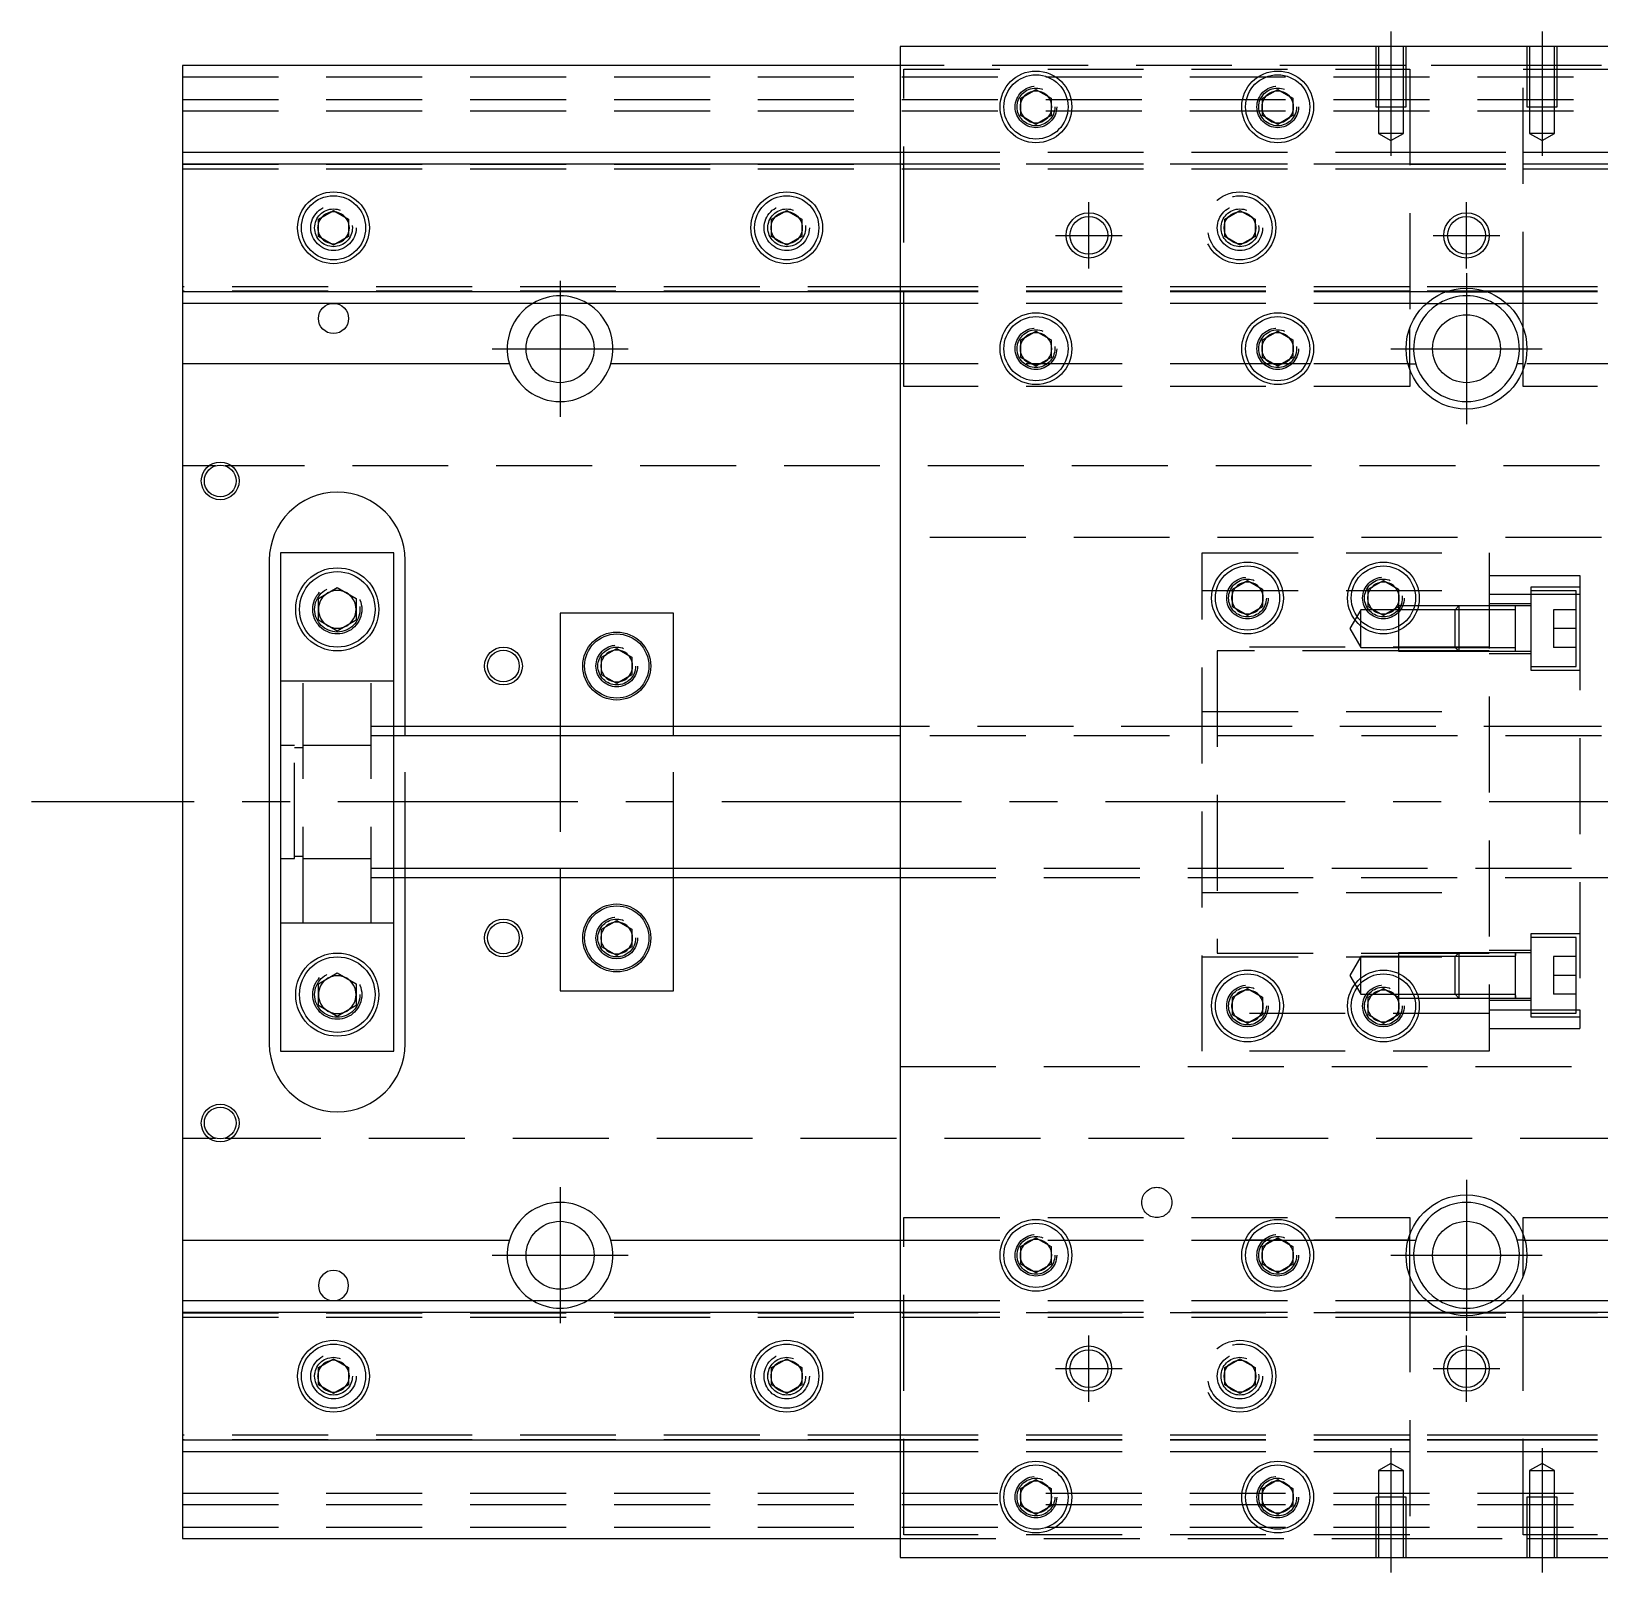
# Model space of a CAD drawing. Extents: x -20 to 572, y -269 to 102.
# Drawn here: x -20 to 187.6, y -102 to 102 of the extents above; entities that cross this region are included whole.
import ezdxf

# ---------------------------------------------------------------- set-up
doc = ezdxf.new("R2010")
doc.units = 0
doc.linetypes.add('CENTER', pattern=[50.8, 31.75, -6.35, 6.35, -6.35])
doc.linetypes.add('DASHED', pattern=[19.05, 12.7, -6.35])
doc.layers.get('0').update_dxf_attribs({"linetype": 'CONTINUOUS'})
doc.layers.add('CENTER', color=1, linetype='CENTER')

msp = doc.modelspace()

# ---------------------------------------------------------------- linework, layer by layer
at = {"color": 7, "linetype": 'CONTINUOUS'}
for p, q in [((245, 100), (95, 100)), ((95, 100), (95, -100)), ((0, 97.5), (0, 86)), ((95, 97.5), (0, 97.5)), ((111, 93.1547), (113, 94.309402)), ((113, 94.309402), (115, 93.1547)), ((143, 93.1547), (145, 94.309402)), ((145, 94.309402), (147, 93.1547)), ((111, 90.8453), (111, 93.1547)), ((115, 93.1547), (115, 90.8453)), ((143, 90.8453), (143, 93.1547)), ((147, 93.1547), (147, 90.8453)), ((113, 89.690598), (111, 90.8453)), ((115, 90.8453), (113, 89.690598)), ((145, 89.690598), (143, 90.8453)), ((147, 90.8453), (145, 89.690598)), ((0, 86), (0, 84.460392)), ((0, 86), (95, 86)), ((0, 84.460392), (0, 67.539608)), ((0, 84.460392), (95, 84.460392)), ((18, 77.1547), (20, 78.309402)), ((18, 74.8453), (18, 77.1547)), ((20, 78.309402), (22, 77.1547)), ((22, 77.1547), (22, 74.8453)), ((78, 77.1547), (80, 78.309402)), ((78, 74.8453), (78, 77.1547)), ((80, 78.309402), (82, 77.1547)), ((82, 77.1547), (82, 74.8453)), ((20, 73.690598), (18, 74.8453)), ((22, 74.8453), (20, 73.690598)), ((80, 73.690598), (78, 74.8453)), ((82, 74.8453), (80, 73.690598)), ((95, 67.539608), (0, 67.539608)), ((0, 67.539608), (0, 66)), ((167.325246, 67.539608), (172.674754, 67.539608)), ((95, 66), (0, 66)), ((0, 66), (0, 58)), ((164.708497, 66), (175.291503, 66)), ((111, 61.1547), (113, 62.309402)), ((113, 62.309402), (115, 61.1547)), ((143, 61.1547), (145, 62.309402)), ((145, 62.309402), (147, 61.1547)), ((162.5, 57.216118), (162.5, 62.783882)), ((177.5, 57.216118), (177.5, 62.783882)), ((111, 58.8453), (111, 61.1547)), ((115, 61.1547), (115, 58.8453)), ((143, 58.8453), (143, 61.1547)), ((147, 61.1547), (147, 58.8453)), ((113, 57.690598), (111, 58.8453)), ((115, 58.8453), (113, 57.690598)), ((145, 57.690598), (143, 58.8453)), ((147, 58.8453), (145, 57.690598)), ((43.291796, 58), (0, 58)), ((0, 58), (0, -58)), ((95, 58), (56.708204, 58)), ((162.5, 58), (163.291796, 58)), ((177.5, 58), (176.708204, 58)), ((11.5, 32), (11.5, -32)), ((28, 33), (13, 33)), ((13, 33), (13, -33)), ((28, -33), (28, 33)), ((29.5, 10), (29.5, 32)), ((139, 28.1547), (141, 29.309402)), ((141, 29.309402), (143, 28.1547)), ((157, 28.1547), (159, 29.309402)), ((159, 29.309402), (161, 28.1547)), ((18, 26.943376), (20.5, 28.386752)), ((20.5, 28.386752), (23, 26.943376)), ((139, 25.8453), (139, 28.1547)), ((143, 28.1547), (143, 25.8453)), ((157, 25.8453), (157, 28.1547)), ((161, 28.1547), (161, 25.8453)), ((18, 24.056624), (18, 26.943376)), ((23, 26.943376), (23, 24.056624)), ((50, 25), (50, 10)), ((65, 25), (50, 25)), ((65, 10), (65, 25)), ((141, 24.690598), (139, 25.8453)), ((143, 25.8453), (141, 24.690598)), ((159, 24.690598), (157, 25.8453)), ((161, 25.8453), (159, 24.690598)), ((20.5, 22.613248), (18, 24.056624)), ((23, 24.056624), (20.5, 22.613248)), ((55.5, 19.1547), (57.5, 20.309402)), ((55.5, 16.8453), (55.5, 19.1547)), ((57.5, 20.309402), (59.5, 19.1547)), ((59.5, 19.1547), (59.5, 16.8453)), ((57.5, 15.690598), (55.5, 16.8453)), ((59.5, 16.8453), (57.5, 15.690598)), ((95, 10), (28, 10)), ((28, -10), (95, -10)), ((29.5, -32), (29.5, -10)), ((50, -10), (50, -25)), ((65, -25), (65, -10)), ((55.5, -16.8453), (57.5, -15.690598)), ((57.5, -15.690598), (59.5, -16.8453)), ((55.5, -19.1547), (55.5, -16.8453)), ((59.5, -16.8453), (59.5, -19.1547)), ((57.5, -20.309402), (55.5, -19.1547)), ((59.5, -19.1547), (57.5, -20.309402)), ((18, -24.056624), (20.5, -22.613248)), ((20.5, -22.613248), (23, -24.056624)), ((18, -26.943376), (18, -24.056624)), ((23, -24.056624), (23, -26.943376)), ((139, -25.8453), (141, -24.690598)), ((141, -24.690598), (143, -25.8453)), ((157, -25.8453), (159, -24.690598)), ((159, -24.690598), (161, -25.8453)), ((20.5, -28.386752), (18, -26.943376)), ((23, -26.943376), (20.5, -28.386752)), ((50, -25), (65, -25)), ((139, -28.1547), (139, -25.8453)), ((143, -25.8453), (143, -28.1547)), ((157, -28.1547), (157, -25.8453)), ((161, -25.8453), (161, -28.1547)), ((176.5, -25.949678), (176.5, -25.94865)), ((141, -29.309402), (139, -28.1547)), ((143, -28.1547), (141, -29.309402)), ((159, -29.309402), (157, -28.1547)), ((161, -28.1547), (159, -29.309402)), ((13, -33), (28, -33)), ((0, -58), (0, -66)), ((0, -58), (43.291796, -58)), ((56.708204, -58), (95, -58)), ((111, -58.8453), (113, -57.690598)), ((113, -57.690598), (115, -58.8453)), ((143, -58.8453), (145, -57.690598)), ((145, -57.690598), (147, -58.8453)), ((162.5, -62.783882), (162.5, -57.216118)), ((162.5, -58), (163.291796, -58)), ((177.5, -58), (176.708204, -58)), ((177.5, -62.783882), (177.5, -57.216118)), ((111, -61.1547), (111, -58.8453)), ((115, -58.8453), (115, -61.1547)), ((143, -61.1547), (143, -58.8453)), ((147, -58.8453), (147, -61.1547)), ((113, -62.309402), (111, -61.1547)), ((115, -61.1547), (113, -62.309402)), ((145, -62.309402), (143, -61.1547)), ((147, -61.1547), (145, -62.309402)), ((0, -66), (0, -67.539608)), ((0, -66), (95, -66)), ((164.708497, -66), (175.291503, -66)), ((0, -67.539608), (95, -67.539608)), ((0, -67.539608), (0, -84.460392)), ((167.325246, -67.539608), (172.674754, -67.539608)), ((18, -74.8453), (20, -73.690598)), ((20, -73.690598), (22, -74.8453)), ((78, -74.8453), (80, -73.690598)), ((80, -73.690598), (82, -74.8453)), ((18, -77.1547), (18, -74.8453)), ((22, -74.8453), (22, -77.1547)), ((78, -77.1547), (78, -74.8453)), ((82, -74.8453), (82, -77.1547)), ((20, -78.309402), (18, -77.1547)), ((22, -77.1547), (20, -78.309402)), ((80, -78.309402), (78, -77.1547)), ((82, -77.1547), (80, -78.309402)), ((95, -84.460392), (0, -84.460392)), ((0, -84.460392), (0, -86)), ((95, -86), (0, -86)), ((0, -86), (0, -97.5)), ((111, -90.8453), (113, -89.690598)), ((111, -93.1547), (111, -90.8453)), ((113, -89.690598), (115, -90.8453)), ((115, -90.8453), (115, -93.1547)), ((143, -90.8453), (145, -89.690598)), ((143, -93.1547), (143, -90.8453)), ((145, -89.690598), (147, -90.8453)), ((147, -90.8453), (147, -93.1547)), ((113, -94.309402), (111, -93.1547)), ((115, -93.1547), (113, -94.309402)), ((145, -94.309402), (143, -93.1547)), ((147, -93.1547), (145, -94.309402)), ((0, -97.5), (95, -97.5)), ((95, -100), (245, -100))]:
    msp.add_line(p, q, dxfattribs=at)
at = {"color": 3, "linetype": 'DASHED'}
for p, q in [((158.000006, 100), (158.000006, 92)), ((158.35, 100), (158.35, 92)), ((161.65, 92), (161.65, 100)), ((161.999994, 92), (161.999994, 100)), ((178.000006, 100), (178.000006, 92)), ((178.35, 100), (178.35, 92)), ((181.65, 92), (181.65, 100)), ((181.999994, 92), (181.999994, 100)), ((0, 96), (340, 96)), ((158.000006, 97.5), (95, 97.5)), ((95.5, 55), (95.5, 97)), ((95.5, 97), (162.5, 97)), ((161.999994, 97.5), (158.000006, 97.5)), ((178.000006, 97.5), (161.999994, 97.5)), ((162.5, 97), (162.5, 62.783882)), ((177.5, 97), (244.5, 97)), ((177.5, 62.783882), (177.5, 97)), ((181.999994, 97.5), (178.000006, 97.5)), ((245, 97.5), (181.999994, 97.5)), ((0, 93), (340, 93)), ((0, 91.5), (340, 91.5)), ((158.000006, 92), (161.999994, 92)), ((158.35, 92), (158.35, 88.5)), ((161.65, 88.5), (161.65, 92)), ((178.000006, 92), (181.999994, 92)), ((178.35, 92), (178.35, 88.5)), ((181.65, 88.5), (181.65, 92)), ((161.65, 88.5), (158.35, 88.5)), ((158.35, 88.5), (160, 87.547372)), ((160, 87.547372), (161.65, 88.5)), ((181.65, 88.5), (178.35, 88.5)), ((178.35, 88.5), (180, 87.547372)), ((180, 87.547372), (181.65, 88.5)), ((95, 86), (95.5, 86)), ((95.5, 86), (162.5, 86)), ((162.5, 86), (177.5, 86)), ((177.5, 86), (244.5, 86)), ((0, 84.403994), (95.5, 84.403994)), ((0, 83.8), (95.5, 83.8)), ((95, 84.460392), (95.5, 84.460392)), ((95.5, 84.460392), (162.5, 84.460392)), ((162.5, 84.403994), (95.5, 84.403994)), ((95.5, 83.8), (162.5, 83.8)), ((162.5, 84.460392), (177.5, 84.460392)), ((162.5, 84.403994), (177.5, 84.403994)), ((162.5, 83.8), (177.5, 83.8)), ((177.5, 84.460392), (244.5, 84.460392)), ((244.5, 84.403994), (177.5, 84.403994)), ((177.5, 83.8), (244.5, 83.8)), ((138, 77.1547), (140, 78.309402)), ((138, 74.8453), (138, 77.1547)), ((140, 78.309402), (142, 77.1547)), ((142, 77.1547), (142, 74.8453)), ((22.483582, 76.286038), (22.5, 76)), ((82.483582, 76.286038), (82.5, 76)), ((140, 73.690598), (138, 74.8453)), ((142, 74.8453), (140, 73.690598)), ((142.483582, 76.286038), (142.5, 76)), ((95.5, 68.2), (0, 68.2)), ((95.5, 67.596006), (0, 67.596006)), ((95.5, 67.539608), (95, 67.539608)), ((162.5, 68.2), (95.5, 68.2)), ((162.5, 67.596006), (95.5, 67.596006)), ((162.5, 67.539608), (95.5, 67.539608)), ((177.5, 68.2), (162.5, 68.2)), ((177.5, 67.596006), (162.5, 67.596006)), ((167.325246, 67.539608), (162.5, 67.539608)), ((177.5, 67.539608), (172.674754, 67.539608)), ((244.5, 68.2), (177.5, 68.2)), ((244.5, 67.596006), (177.5, 67.596006)), ((244.5, 67.539608), (177.5, 67.539608)), ((95.5, 66), (95, 66)), ((162.5, 66), (95.5, 66)), ((164.708497, 66), (162.5, 66)), ((177.5, 66), (175.291503, 66)), ((244.5, 66), (177.5, 66)), ((115.483582, 60.286038), (115.5, 60)), ((147.483582, 60.286038), (147.5, 60)), ((95.5, 58), (95, 58)), ((162.5, 58), (95.5, 58)), ((141.25, 58), (140.691578, 58)), ((143.112542, 58), (141.25, 58)), ((143.5, 58), (143.112542, 58)), ((144.359688, 58), (143.5, 58)), ((144.464102, 58), (144.359688, 58)), ((145.535898, 58), (144.464102, 58)), ((145.640312, 58), (145.535898, 58)), ((146.5, 58), (145.640312, 58)), ((146.887458, 58), (146.5, 58)), ((148.75, 58), (146.887458, 58)), ((149.308422, 58), (148.75, 58)), ((162.5, 58), (149.308422, 58)), ((162.5, 57.216118), (162.5, 55)), ((190.691578, 58), (177.5, 58)), ((177.5, 55), (177.5, 57.216118)), ((162.5, 55), (95.5, 55)), ((244.5, 55), (177.5, 55)), ((4.359688, 44.5), (0, 44.5)), ((340, 44.5), (5.640312, 44.5)), ((245, 35), (95, 35)), ((135, 33), (173, 33)), ((135, -33), (135, 33)), ((173, 33), (173, -33)), ((173, 30), (185, 30)), ((185, 30), (185, 27.495454)), ((135, 28), (173, 28)), ((138.5, 27), (138.518502, 27.303588)), ((161.483582, 27.286038), (161.5, 27)), ((173, 27.495454), (185, 27.495454)), ((178.5, 28.449674), (178.5, 17.449674)), ((185, 28.449674), (178.5, 28.449674)), ((184.5, 27.949674), (178.5, 27.949674)), ((184.5, 17.949674), (184.5, 27.949674)), ((185, 27.495454), (185, -27.495454)), ((23.477798, 25.864306), (23.5, 25.5)), ((156, 25.449674), (154.556624, 22.949674)), ((156, 20.449674), (156, 25.449674)), ((157.583494, 25.449674), (156, 25.449674)), ((157.59475, 25.439464), (157.583494, 25.449674)), ((160.416436, 25.449674), (157.583494, 25.449674)), ((160.416506, 25.449674), (160.32061, 25.367214)), ((161, 25.449674), (160.416436, 25.449674)), ((161.268656, 25.949668), (161, 25.949668)), ((161, 25.8453), (161, 25.5)), ((161, 25.5), (161, 25.112542)), ((168.49998, 25.449674), (161, 25.449674)), ((161, 25.112542), (161, 23.25)), ((161.541516, 25.949668), (161.268656, 25.949668)), ((163.118168, 25.949668), (161.541516, 25.949668)), ((163.632418, 25.949668), (163.118168, 25.949668)), ((168.99998, 25.949668), (163.632418, 25.949668)), ((169, 25.949674), (168.5, 25.449674)), ((168.5, 20.449674), (168.5, 25.449674)), ((173, 25.449674), (168.5, 25.449674)), ((173, 25.949668), (168.999994, 25.949668)), ((169, 25.949674), (169, 19.949674)), ((173, 25.949674), (169, 25.949674)), ((178.5, 26.249674), (173, 26.249674)), ((176.505, 25.949674), (173.00002, 25.949674)), ((176.5, 25.449674), (173.00002, 25.449674)), ((178.5, 25.949674), (176.495, 25.949674)), ((176.5, 19.949674), (176.5, 25.949674)), ((181.5, 25.449674), (181.5, 22.949674)), ((184.5, 25.449674), (181.5, 25.449674)), ((154.556624, 22.949674), (156, 20.449674)), ((161, 23.25), (161, 22.691578)), ((181.5, 22.949674), (181.5, 20.449674)), ((184.5, 22.949674), (181.5, 22.949674)), ((161, 22.691578), (161, 19.949678)), ((173, 20.5), (135, 20.5)), ((137, 20), (137, -20)), ((161, 20), (137, 20)), ((156, 20.449674), (161, 20.449674)), ((161, 20.449674), (168.49998, 20.449674)), ((168.949674, 20), (161, 20)), ((161, 19.949678), (168.99998, 19.949678)), ((168.5, 20.449674), (173, 20.449674)), ((168.5, 20.449674), (169, 19.949674)), ((173, 20), (168.949674, 20)), ((168.999994, 19.949678), (173, 19.949678)), ((169, 19.949674), (173, 19.949674)), ((173, 19.649674), (178.5, 19.649674)), ((173.00002, 20.449674), (176.5, 20.449674)), ((173.00002, 19.949674), (176.505, 19.949674)), ((176.495, 19.949674), (178.5, 19.949674)), ((184.5, 20.449674), (181.5, 20.449674)), ((55, 18), (55.012884, 18.253488)), ((178.5, 17.949674), (184.5, 17.949674)), ((178.5, 17.449674), (185, 17.449674)), ((16, 16), (13, 16)), ((16, -16), (16, 16)), ((25, 16), (16, 16)), ((25, -16), (25, 16)), ((28, 16), (25, 16)), ((135, 12), (173, 12)), ((28, 10), (25, 10)), ((28, 8.75), (25, 8.75)), ((29.5, 8.75), (29.5, 10)), ((29.5, -8.75), (29.5, 8.75)), ((50, 10), (50, 8.75)), ((50, 8.75), (50, -8.75)), ((65, 8.75), (65, 10)), ((65, -8.75), (65, 8.75)), ((137, 10), (95, 10)), ((245, 8.75), (95, 8.75)), ((185, 10), (137, 10)), ((245, 10), (185, 10)), ((14.85, 7.5), (13, 7.5)), ((14.85, -7.5), (14.85, 7.5)), ((16, 7.15), (14.85, 7.15)), ((25, 7.5), (16, 7.5)), ((13, -7.5), (14.85, -7.5)), ((14.85, -7.15), (16, -7.15)), ((16, -7.5), (25, -7.5)), ((25, -8.75), (28, -8.75)), ((25, -10), (28, -10)), ((29.5, -10), (29.5, -8.75)), ((50, -8.75), (50, -10)), ((65, -10), (65, -8.75)), ((95, -8.75), (245, -8.75)), ((95, -10), (137, -10)), ((137, -10), (185, -10)), ((185, -10), (245, -10)), ((135, -12), (173, -12)), ((13, -16), (16, -16)), ((16, -16), (25, -16)), ((25, -16), (28, -16)), ((55, -18), (55.012884, -17.746512)), ((178.5, -17.449674), (178.5, -28.449674)), ((185, -17.449674), (178.5, -17.449674)), ((184.5, -17.949674), (178.5, -17.949674)), ((184.5, -27.949674), (184.5, -17.949674)), ((135, -20.5), (173, -20.5)), ((137, -20), (161, -20)), ((156, -20.449674), (154.556624, -22.949674)), ((156, -25.449674), (156, -20.449674)), ((161, -20.449674), (156, -20.449674)), ((161, -19.949678), (161, -22.691578)), ((168.99998, -19.949678), (161, -19.949678)), ((161, -20), (168.949674, -20)), ((168.49998, -20.449674), (161, -20.449674)), ((169, -19.949674), (168.5, -20.449674)), ((168.5, -25.449674), (168.5, -20.449674)), ((173, -20.449674), (168.5, -20.449674)), ((168.949674, -20), (173, -20)), ((173, -19.949678), (168.999994, -19.949678)), ((169, -19.949674), (169, -25.949674)), ((173, -19.949674), (169, -19.949674)), ((178.5, -19.649674), (173, -19.649674)), ((176.505, -19.949674), (173.00002, -19.949674)), ((176.5, -20.449674), (173.00002, -20.449674)), ((178.5, -19.949674), (176.495, -19.949674)), ((176.5, -20.29947), (176.5, -19.949674)), ((176.5, -19.949674), (176.5, -20.29947)), ((176.5, -25.599876), (176.5, -20.29947)), ((181.5, -20.449674), (181.5, -22.949674)), ((184.5, -20.449674), (181.5, -20.449674)), ((161, -22.691578), (161, -23.25)), ((154.556624, -22.949674), (156, -25.449674)), ((161, -23.25), (161, -25.112542)), ((184.5, -22.949674), (181.5, -22.949674)), ((181.5, -22.949674), (181.5, -25.449674)), ((17.5, -25.5), (17.520026, -25.153944)), ((138.5, -27), (138.518502, -26.696412)), ((156, -25.449674), (157.583654, -25.449674)), ((156.5, -27), (156.518502, -26.696412)), ((157.583654, -25.449674), (160.416258, -25.449674)), ((160.416258, -25.449674), (161, -25.449674)), ((161, -25.112542), (161, -25.5)), ((161, -25.449674), (168.49998, -25.449674)), ((161, -25.5), (161, -25.8453)), ((161, -25.949668), (161.268656, -25.949668)), ((161.268656, -25.949668), (161.541516, -25.949668)), ((161.541516, -25.949668), (163.118168, -25.949668)), ((163.118168, -25.949668), (163.632418, -25.949668)), ((163.632418, -25.949668), (168.99998, -25.949668)), ((168.5, -25.449674), (173, -25.449674)), ((168.5, -25.449674), (169, -25.949674)), ((168.999994, -25.949668), (173, -25.949668)), ((169, -25.949674), (173, -25.949674)), ((173, -26.249674), (178.5, -26.249674)), ((173.00002, -25.449674), (176.5, -25.449674)), ((173.00002, -25.949674), (176.505, -25.949674)), ((176.495, -25.949674), (178.5, -25.949674)), ((176.5, -25.949674), (176.5, -25.599876)), ((176.5, -25.599876), (176.5, -25.949674)), ((184.5, -25.449674), (181.5, -25.449674)), ((173, -28), (135, -28)), ((173, -27.495454), (185, -27.495454)), ((178.5, -27.949674), (184.5, -27.949674)), ((178.5, -28.449674), (185, -28.449674)), ((185, -27.495454), (185, -30)), ((173, -30), (185, -30)), ((173, -33), (135, -33)), ((95, -35), (245, -35)), ((0, -44.5), (4.359688, -44.5)), ((5.640312, -44.5), (340, -44.5)), ((95.5, -97), (95.5, -55)), ((95.5, -55), (162.5, -55)), ((162.5, -55), (162.5, -57.216118)), ((177.5, -55), (244.5, -55)), ((177.5, -57.216118), (177.5, -55)), ((95, -58), (95.5, -58)), ((95.5, -58), (162.5, -58)), ((162.5, -58), (140.691578, -58)), ((140.691578, -58), (141.25, -58)), ((141.25, -58), (143.112542, -58)), ((143.112542, -58), (143.5, -58)), ((143.5, -58), (144.359688, -58)), ((144.359688, -58), (144.464102, -58)), ((144.464102, -58), (145.535898, -58)), ((145.535898, -58), (145.640312, -58)), ((145.640312, -58), (146.5, -58)), ((146.5, -58), (146.887458, -58)), ((146.887458, -58), (148.75, -58)), ((148.75, -58), (149.308422, -58)), ((149.308422, -58), (162.5, -58)), ((177.5, -58), (191.25, -58)), ((110.5, -60), (110.512884, -59.746512)), ((162.5, -62.783882), (162.5, -97)), ((177.5, -97), (177.5, -62.783882)), ((95, -66), (95.5, -66)), ((95.5, -66), (162.5, -66)), ((162.5, -66), (164.708497, -66)), ((175.291503, -66), (177.5, -66)), ((177.5, -66), (244.5, -66)), ((0, -67.596006), (95.5, -67.596006)), ((0, -68.2), (95.5, -68.2)), ((95, -67.539608), (95.5, -67.539608)), ((95.5, -67.539608), (162.5, -67.539608)), ((162.5, -67.596006), (95.5, -67.596006)), ((95.5, -68.2), (162.5, -68.2)), ((162.5, -67.539608), (167.325246, -67.539608)), ((162.5, -67.596006), (177.5, -67.596006)), ((162.5, -68.2), (177.5, -68.2)), ((172.674754, -67.539608), (177.5, -67.539608)), ((177.5, -67.539608), (244.5, -67.539608)), ((244.5, -67.596006), (177.5, -67.596006)), ((177.5, -68.2), (244.5, -68.2)), ((138, -74.8453), (140, -73.690598)), ((140, -73.690598), (142, -74.8453)), ((17.5, -76), (17.534018, -75.588984)), ((77.5, -76), (77.534018, -75.588984)), ((138, -77.1547), (138, -74.8453)), ((142, -74.8453), (142, -77.1547)), ((142.483582, -75.713962), (142.5, -76)), ((140, -78.309402), (138, -77.1547)), ((142, -77.1547), (140, -78.309402)), ((95.5, -83.8), (0, -83.8)), ((95.5, -84.403994), (0, -84.403994)), ((95.5, -84.460392), (95, -84.460392)), ((162.5, -83.8), (95.5, -83.8)), ((162.5, -84.403994), (95.5, -84.403994)), ((162.5, -84.460392), (95.5, -84.460392)), ((177.5, -83.8), (162.5, -83.8)), ((177.5, -84.403994), (162.5, -84.403994)), ((177.5, -84.460392), (162.5, -84.460392)), ((244.5, -83.8), (177.5, -83.8)), ((244.5, -84.403994), (177.5, -84.403994)), ((244.5, -84.460392), (177.5, -84.460392)), ((95.5, -86), (95, -86)), ((162.5, -86), (95.5, -86)), ((177.5, -86), (162.5, -86)), ((244.5, -86), (177.5, -86)), ((160, -87.547372), (158.35, -88.5)), ((158.35, -88.5), (161.65, -88.5)), ((158.35, -88.5), (158.35, -92)), ((161.65, -88.5), (160, -87.547372)), ((161.65, -92), (161.65, -88.5)), ((180, -87.547372), (178.35, -88.5)), ((178.35, -88.5), (181.65, -88.5)), ((178.35, -88.5), (178.35, -92)), ((181.65, -88.5), (180, -87.547372)), ((181.65, -92), (181.65, -88.5)), ((0, -91.5), (340, -91.5)), ((0, -93), (340, -93)), ((161.999994, -92), (158.000006, -92)), ((158.000006, -92), (158.000006, -100)), ((158.35, -92), (158.35, -100)), ((161.65, -100), (161.65, -92)), ((161.999994, -100), (161.999994, -92)), ((181.999994, -92), (178.000006, -92)), ((178.000006, -92), (178.000006, -100)), ((178.35, -92), (178.35, -100)), ((181.65, -100), (181.65, -92)), ((181.999994, -100), (181.999994, -92)), ((0, -96), (340, -96)), ((95, -97.5), (158.000006, -97.5)), ((162.5, -97), (95.5, -97)), ((158.000006, -97.5), (161.999994, -97.5)), ((161.999994, -97.5), (178.000006, -97.5)), ((244.5, -97), (177.5, -97)), ((178.000006, -97.5), (181.999994, -97.5)), ((181.999994, -97.5), (245, -97.5))]:
    msp.add_line(p, q, dxfattribs=at)
at = {"color": 3, "linetype": 'CONTINUOUS'}
for p, q in [((95, 8.75), (28, 8.75)), ((28, -8.75), (95, -8.75))]:
    msp.add_line(p, q, dxfattribs=at)
at = {"color": 7, "linetype": 'CONTINUOUS'}
for centre, radius in [((113, 92), 4.75), ((113, 92), 4.25), ((145, 92), 4.75), ((145, 92), 4.25), ((20, 76), 4.75), ((20, 76), 4.25), ((80, 76), 4.75), ((80, 76), 4.25), ((120, 75), 2.5), ((140, 76), 2.1), ((170, 75), 3), ((170, 75), 2.5), ((170, 60), 8), ((20, 64), 2), ((50, 60), 4.5), ((113, 60), 4.75), ((145, 60), 4.75), ((170, 60), 4.5), ((113, 60), 4.25), ((145, 60), 4.25), ((5, 42.5), 2.1), ((141, 27), 4.75), ((141, 27), 4.25), ((159, 27), 4.75), ((159, 27), 4.25), ((20.5, 25.5), 5.5), ((20.5, 25.5), 5), ((57.5, 18), 4.5), ((57.5, 18), 4.25), ((42.5, 18), 2.1), ((57.5, -18), 4.5), ((57.5, -18), 4.25), ((42.5, -18), 2.1), ((20.5, -25.5), 5.5), ((20.5, -25.5), 5), ((141, -27), 4.75), ((141, -27), 4.25), ((159, -27), 4.75), ((159, -27), 4.25), ((5, -42.5), 2.1), ((170, -60), 8), ((50, -60), 4.5), ((113, -60), 4.75), ((113, -60), 4.25), ((145, -60), 4.75), ((145, -60), 4.25), ((170, -60), 4.5), ((20, -76), 4.75), ((20, -76), 4.25), ((80, -76), 4.75), ((80, -76), 4.25), ((120, -75), 2.5), ((170, -75), 3), ((170, -75), 2.5), ((140, -76), 2.1), ((113, -92), 4.75), ((113, -92), 4.25), ((145, -92), 4.75), ((145, -92), 4.25)]:
    msp.add_circle(centre, radius, dxfattribs=at)
at = {"color": 3, "linetype": 'DASHED'}
for centre, radius in [((113, 92), 2.75), ((113, 92), 2.5), ((145, 92), 2.75), ((145, 92), 2.5), ((20, 76), 3), ((80, 76), 3), ((140, 76), 4.75), ((140, 76), 4.25), ((140, 76), 3), ((20, 76), 2.5), ((80, 76), 2.5), ((140, 76), 2.5), ((113, 60), 2.75), ((113, 60), 2.5), ((145, 60), 2.75), ((145, 60), 2.5), ((141, 27), 2.75), ((141, 27), 2.5), ((159, 27), 2.75), ((159, 27), 2.5), ((20.5, 25.5), 3.25), ((20.5, 25.5), 3), ((57.5, 18), 2.75), ((57.5, 18), 2.5), ((57.5, -18), 2.75), ((57.5, -18), 2.5), ((20.5, -25.5), 3.25), ((20.5, -25.5), 3), ((141, -27), 2.75), ((141, -27), 2.5), ((159, -27), 2.75), ((159, -27), 2.5), ((129, -53), 2), ((113, -60), 2.75), ((113, -60), 2.5), ((145, -60), 2.75), ((145, -60), 2.5), ((140, -76), 4.75), ((140, -76), 4.25), ((20, -76), 3), ((20, -76), 2.5), ((80, -76), 3), ((80, -76), 2.5), ((140, -76), 3), ((140, -76), 2.5), ((113, -92), 2.75), ((145, -92), 2.75), ((113, -92), 2.5), ((145, -92), 2.5)]:
    msp.add_circle(centre, radius, dxfattribs=at)
at = {"color": 3, "linetype": 'CONTINUOUS'}
for centre, radius in [((120, 75), 3), ((5, 42.5), 2.5), ((42.5, 18), 2.5), ((42.5, -18), 2.5), ((5, -42.5), 2.5), ((120, -75), 3)]:
    msp.add_circle(centre, radius, dxfattribs=at)
at = {"color": 7, "linetype": 'CONTINUOUS'}
for centre, radius, start, end in [((113, 92), 2.1, 102.24721, 137.75279), ((113, 92), 2.1, 77.75279, 102.24721), ((113, 92), 2.1, 42.24721, 77.75279), ((145, 92), 2.1, 102.24721, 137.75279), ((145, 92), 2.1, 77.75279, 102.24721), ((145, 92), 2.1, 42.24721, 77.75279), ((113, 92), 2.1, 162.24721, 180), ((113, 92), 2.1, 180, 197.75279), ((113, 92), 2.1, 137.75279, 162.24721), ((113, 92), 2.1, 197.75279, 222.24721), ((113, 92), 2.1, 17.75279, 42.24721), ((113, 92), 2.1, 317.75279, 342.24721), ((113, 92), 2.1, 342.24721, 17.75279), ((145, 92), 2.1, 162.24721, 180), ((145, 92), 2.1, 180, 197.75279), ((145, 92), 2.1, 137.75279, 162.24721), ((145, 92), 2.1, 197.75279, 222.24721), ((145, 92), 2.1, 17.75279, 42.24721), ((145, 92), 2.1, 317.75279, 342.24721), ((145, 92), 2.1, 342.24721, 17.75279), ((113, 92), 2.1, 222.24721, 257.75279), ((113, 92), 2.1, 257.75279, 282.24721), ((113, 92), 2.1, 282.24721, 317.75279), ((145, 92), 2.1, 222.24721, 257.75279), ((145, 92), 2.1, 257.75279, 282.24721), ((145, 92), 2.1, 282.24721, 317.75279), ((20, 76), 2.1, 137.75279, 162.24721), ((20, 76), 2.1, 102.24721, 137.75279), ((20, 76), 2.1, 77.75279, 102.24721), ((20, 76), 2.1, 42.24721, 77.75279), ((20, 76), 2.1, 17.75279, 42.24721), ((80, 76), 2.1, 137.75279, 162.24721), ((80, 76), 2.1, 102.24721, 137.75279), ((80, 76), 2.1, 77.75279, 102.24721), ((80, 76), 2.1, 42.24721, 77.75279), ((80, 76), 2.1, 17.75279, 42.24721), ((20, 76), 2.1, 162.24721, 180), ((20, 76), 2.1, 180, 197.75279), ((20, 76), 2.1, 197.75279, 222.24721), ((20, 76), 2.1, 317.75279, 342.24721), ((20, 76), 2.1, 342.24721, 17.75279), ((80, 76), 2.1, 162.24721, 180), ((80, 76), 2.1, 180, 197.75279), ((80, 76), 2.1, 197.75279, 222.24721), ((80, 76), 2.1, 317.75279, 342.24721), ((80, 76), 2.1, 342.24721, 17.75279), ((20, 76), 2.1, 222.24721, 257.75279), ((20, 76), 2.1, 257.75279, 282.24721), ((20, 76), 2.1, 282.24721, 317.75279), ((80, 76), 2.1, 222.24721, 257.75279), ((80, 76), 2.1, 257.75279, 282.24721), ((80, 76), 2.1, 282.24721, 317.75279), ((50, 60), 7, 121.002719, 196.60155), ((50, 60), 7, 343.39845, 58.997281), ((170, 60), 7, 121.00271913, 58.99728087), ((113, 60), 2.1, 162.24721, 180), ((113, 60), 2.1, 137.75279, 162.24721), ((113, 60), 2.1, 102.24721, 137.75279), ((113, 60), 2.1, 77.75279, 102.24721), ((113, 60), 2.1, 42.24721, 77.75279), ((113, 60), 2.1, 17.75279, 42.24721), ((113, 60), 2.1, 342.24721, 17.75279), ((145, 60), 2.1, 162.24721, 180), ((145, 60), 2.1, 137.75279, 162.24721), ((145, 60), 2.1, 102.24721, 137.75279), ((145, 60), 2.1, 77.75279, 102.24721), ((145, 60), 2.1, 42.24721, 77.75279), ((145, 60), 2.1, 17.75279, 42.24721), ((145, 60), 2.1, 342.24721, 17.75279), ((113, 60), 2.1, 180, 197.75279), ((113, 60), 2.1, 197.75279, 222.24721), ((113, 60), 2.1, 222.24721, 257.75279), ((113, 60), 2.1, 282.24721, 317.75279), ((113, 60), 2.1, 317.75279, 342.24721), ((145, 60), 2.1, 180, 197.75279), ((145, 60), 2.1, 197.75279, 222.24721), ((145, 60), 2.1, 222.24721, 257.75279), ((145, 60), 2.1, 282.24721, 317.75279), ((145, 60), 2.1, 317.75279, 342.24721), ((50, 60), 7, 196.60155, 343.39845), ((113, 60), 2.1, 257.75279, 282.24721), ((145, 60), 2.1, 257.75279, 282.24721), ((20.5, 32), 9, 90, 180), ((20.5, 32), 9, 0, 90), ((141, 27), 2.1, 77.75279, 102.24721), ((159, 27), 2.1, 77.75279, 102.24721), ((20.5, 25.5), 2.5, 120, 180), ((20.5, 25.5), 2.5, 60, 120), ((20.5, 25.5), 2.5, 0, 60), ((141, 27), 2.1, 162.24721, 180), ((141, 27), 2.1, 180, 197.75279), ((141, 27), 2.1, 137.75279, 162.24721), ((141, 27), 2.1, 102.24721, 137.75279), ((141, 27), 2.1, 42.24721, 77.75279), ((141, 27), 2.1, 17.75279, 42.24721), ((141, 27), 2.1, 342.24721, 17.75279), ((159, 27), 2.1, 162.24721, 180), ((159, 27), 2.1, 180, 197.75279), ((159, 27), 2.1, 137.75279, 162.24721), ((159, 27), 2.1, 102.24721, 137.75279), ((159, 27), 2.1, 42.24721, 77.75279), ((159, 27), 2.1, 17.75279, 42.24721), ((159, 27), 2.1, 342.24721, 17.75279), ((20.5, 25.5), 2.5, 180, 240), ((20.5, 25.5), 2.5, 300, 0), ((141, 27), 2.1, 197.75279, 222.24721), ((141, 27), 2.1, 222.24721, 257.75279), ((141, 27), 2.1, 257.75279, 282.24721), ((141, 27), 2.1, 282.24721, 317.75279), ((141, 27), 2.1, 317.75279, 342.24721), ((159, 27), 2.1, 197.75279, 222.24721), ((159, 27), 2.1, 222.24721, 257.75279), ((159, 27), 2.1, 257.75279, 282.24721), ((159, 27), 2.1, 282.24721, 317.75279), ((159, 27), 2.1, 317.75279, 342.24721), ((20.5, 25.5), 2.5, 240, 300), ((57.5, 18), 2.1, 137.75279, 162.24721), ((57.5, 18), 2.1, 102.24721, 137.75279), ((57.5, 18), 2.1, 77.75279, 102.24721), ((57.5, 18), 2.1, 42.24721, 77.75279), ((57.5, 18), 2.1, 17.75279, 42.24721), ((57.5, 18), 2.1, 162.24721, 180), ((57.5, 18), 2.1, 180, 197.75279), ((57.5, 18), 2.1, 197.75279, 222.24721), ((57.5, 18), 2.1, 317.75279, 342.24721), ((57.5, 18), 2.1, 342.24721, 17.75279), ((57.5, 18), 2.1, 222.24721, 257.75279), ((57.5, 18), 2.1, 257.75279, 282.24721), ((57.5, 18), 2.1, 282.24721, 317.75279), ((57.5, -18), 2.1, 137.75279, 162.24721), ((57.5, -18), 2.1, 102.24721, 137.75279), ((57.5, -18), 2.1, 77.75279, 102.24721), ((57.5, -18), 2.1, 42.24721, 77.75279), ((57.5, -18), 2.1, 17.75279, 42.24721), ((57.5, -18), 2.1, 162.24721, 180), ((57.5, -18), 2.1, 180, 197.75279), ((57.5, -18), 2.1, 197.75279, 222.24721), ((57.5, -18), 2.1, 317.75279, 342.24721), ((57.5, -18), 2.1, 342.24721, 17.75279), ((57.5, -18), 2.1, 222.24721, 257.75279), ((57.5, -18), 2.1, 257.75279, 282.24721), ((57.5, -18), 2.1, 282.24721, 317.75279), ((20.5, -25.5), 2.5, 120, 180), ((20.5, -25.5), 2.5, 60, 120), ((20.5, -25.5), 2.5, 0, 60), ((141, -27), 2.1, 77.75279, 102.24721), ((159, -27), 2.1, 77.75279, 102.24721), ((20.5, -25.5), 2.5, 180, 240), ((20.5, -25.5), 2.5, 300, 0), ((141, -27), 2.1, 162.24721, 180), ((141, -27), 2.1, 137.75279, 162.24721), ((141, -27), 2.1, 102.24721, 137.75279), ((141, -27), 2.1, 42.24721, 77.75279), ((141, -27), 2.1, 17.75279, 42.24721), ((141, -27), 2.1, 342.24721, 17.75279), ((159, -27), 2.1, 162.24721, 180), ((159, -27), 2.1, 137.75279, 162.24721), ((159, -27), 2.1, 102.24721, 137.75279), ((159, -27), 2.1, 42.24721, 77.75279), ((159, -27), 2.1, 17.75279, 42.24721), ((159, -27), 2.1, 342.24721, 17.75279), ((20.5, -25.5), 2.5, 240, 300), ((141, -27), 2.1, 180, 197.75279), ((141, -27), 2.1, 197.75279, 222.24721), ((141, -27), 2.1, 222.24721, 257.75279), ((141, -27), 2.1, 257.75279, 282.24721), ((141, -27), 2.1, 282.24721, 317.75279), ((141, -27), 2.1, 317.75279, 342.24721), ((159, -27), 2.1, 180, 197.75279), ((159, -27), 2.1, 197.75279, 222.24721), ((159, -27), 2.1, 222.24721, 257.75279), ((159, -27), 2.1, 257.75279, 282.24721), ((159, -27), 2.1, 282.24721, 317.75279), ((159, -27), 2.1, 317.75279, 342.24721), ((20.5, -32), 9, 180, 270), ((20.5, -32), 9, 270, 0), ((50, -60), 7, 16.60155, 163.39845), ((170, -60), 7, 301.00271913, 238.99728087), ((50, -60), 7, 163.39845, 238.997281), ((50, -60), 7, 301.002719, 16.60155), ((113, -60), 2.1, 102.24721, 137.75279), ((113, -60), 2.1, 77.75279, 102.24721), ((113, -60), 2.1, 42.24721, 77.75279), ((145, -60), 2.1, 102.24721, 137.75279), ((145, -60), 2.1, 77.75279, 102.24721), ((145, -60), 2.1, 42.24721, 77.75279), ((113, -60), 2.1, 162.24721, 180), ((113, -60), 2.1, 180, 197.75279), ((113, -60), 2.1, 137.75279, 162.24721), ((113, -60), 2.1, 17.75279, 42.24721), ((113, -60), 2.1, 342.24721, 17.75279), ((145, -60), 2.1, 162.24721, 180), ((145, -60), 2.1, 180, 197.75279), ((145, -60), 2.1, 137.75279, 162.24721), ((145, -60), 2.1, 17.75279, 42.24721), ((145, -60), 2.1, 342.24721, 17.75279), ((20, -64), 2, 90, 270), ((20, -64), 2, 270, 90), ((113, -60), 2.1, 197.75279, 222.24721), ((113, -60), 2.1, 222.24721, 257.75279), ((113, -60), 2.1, 257.75279, 282.24721), ((113, -60), 2.1, 282.24721, 317.75279), ((113, -60), 2.1, 317.75279, 342.24721), ((145, -60), 2.1, 197.75279, 222.24721), ((145, -60), 2.1, 222.24721, 257.75279), ((145, -60), 2.1, 257.75279, 282.24721), ((145, -60), 2.1, 282.24721, 317.75279), ((145, -60), 2.1, 317.75279, 342.24721), ((20, -76), 2.1, 137.75279, 162.24721), ((20, -76), 2.1, 102.24721, 137.75279), ((20, -76), 2.1, 77.75279, 102.24721), ((20, -76), 2.1, 42.24721, 77.75279), ((20, -76), 2.1, 17.75279, 42.24721), ((80, -76), 2.1, 137.75279, 162.24721), ((80, -76), 2.1, 102.24721, 137.75279), ((80, -76), 2.1, 77.75279, 102.24721), ((80, -76), 2.1, 42.24721, 77.75279), ((80, -76), 2.1, 17.75279, 42.24721), ((20, -76), 2.1, 162.24721, 180), ((20, -76), 2.1, 180, 197.75279), ((20, -76), 2.1, 197.75279, 222.24721), ((20, -76), 2.1, 317.75279, 342.24721), ((20, -76), 2.1, 342.24721, 17.75279), ((80, -76), 2.1, 162.24721, 180), ((80, -76), 2.1, 180, 197.75279), ((80, -76), 2.1, 197.75279, 222.24721), ((80, -76), 2.1, 317.75279, 342.24721), ((80, -76), 2.1, 342.24721, 17.75279), ((20, -76), 2.1, 222.24721, 257.75279), ((20, -76), 2.1, 257.75279, 282.24721), ((20, -76), 2.1, 282.24721, 317.75279), ((80, -76), 2.1, 222.24721, 257.75279), ((80, -76), 2.1, 257.75279, 282.24721), ((80, -76), 2.1, 282.24721, 317.75279), ((113, -92), 2.1, 137.75279, 162.24721), ((113, -92), 2.1, 102.24721, 137.75279), ((113, -92), 2.1, 77.75279, 102.24721), ((113, -92), 2.1, 42.24721, 77.75279), ((113, -92), 2.1, 17.75279, 42.24721), ((145, -92), 2.1, 137.75279, 162.24721), ((145, -92), 2.1, 102.24721, 137.75279), ((145, -92), 2.1, 77.75279, 102.24721), ((145, -92), 2.1, 42.24721, 77.75279), ((145, -92), 2.1, 17.75279, 42.24721), ((113, -92), 2.1, 162.24721, 180), ((113, -92), 2.1, 180, 197.75279), ((113, -92), 2.1, 197.75279, 222.24721), ((113, -92), 2.1, 222.24721, 257.75279), ((113, -92), 2.1, 282.24721, 317.75279), ((113, -92), 2.1, 317.75279, 342.24721), ((113, -92), 2.1, 342.24721, 17.75279), ((145, -92), 2.1, 162.24721, 180), ((145, -92), 2.1, 180, 197.75279), ((145, -92), 2.1, 197.75279, 222.24721), ((145, -92), 2.1, 222.24721, 257.75279), ((145, -92), 2.1, 282.24721, 317.75279), ((145, -92), 2.1, 317.75279, 342.24721), ((145, -92), 2.1, 342.24721, 17.75279), ((113, -92), 2.1, 257.75279, 282.24721), ((145, -92), 2.1, 257.75279, 282.24721)]:
    msp.add_arc(centre, radius, start, end, dxfattribs=at)
at = {"color": 3, "linetype": 'DASHED'}
for centre, radius, start, end in [((50, 60), 7, 58.997281, 121.002719), ((170, 60), 7, 58.99728087, 121.00271913), ((110, -60), 4.5, 21.057559, 23.073918), ((50, -60), 7, 238.997281, 301.002719), ((170, -60), 7, 238.99728087, 301.00271913)]:
    msp.add_arc(centre, radius, start, end, dxfattribs=at)
at = {"layer": 'CENTER', "color": 1, "linetype": 'CENTER'}
for p, q in [((160, 102), (160, 85.547372)), ((180, 102), (180, 85.547372)), ((120, 70.6), (120, 79.4)), ((170, 70.6), (170, 79.4)), ((115.6, 75), (124.4, 75)), ((165.6, 75), (174.4, 75)), ((50, 69), (50, 51)), ((170, 70), (170, 50)), ((41, 60), (59, 60)), ((160, 60), (180, 60)), ((407.945, 0), (-20, 0)), ((50, -51), (50, -69)), ((170, -50), (170, -70)), ((41, -60), (59, -60)), ((160, -60), (180, -60)), ((120, -79.4), (120, -70.6)), ((170, -79.4), (170, -70.6)), ((115.6, -75), (124.4, -75)), ((165.6, -75), (174.4, -75)), ((160, -85.547372), (160, -102)), ((180, -85.547372), (180, -102))]:
    msp.add_line(p, q, dxfattribs=at)

doc.saveas('drawing.dxf')
